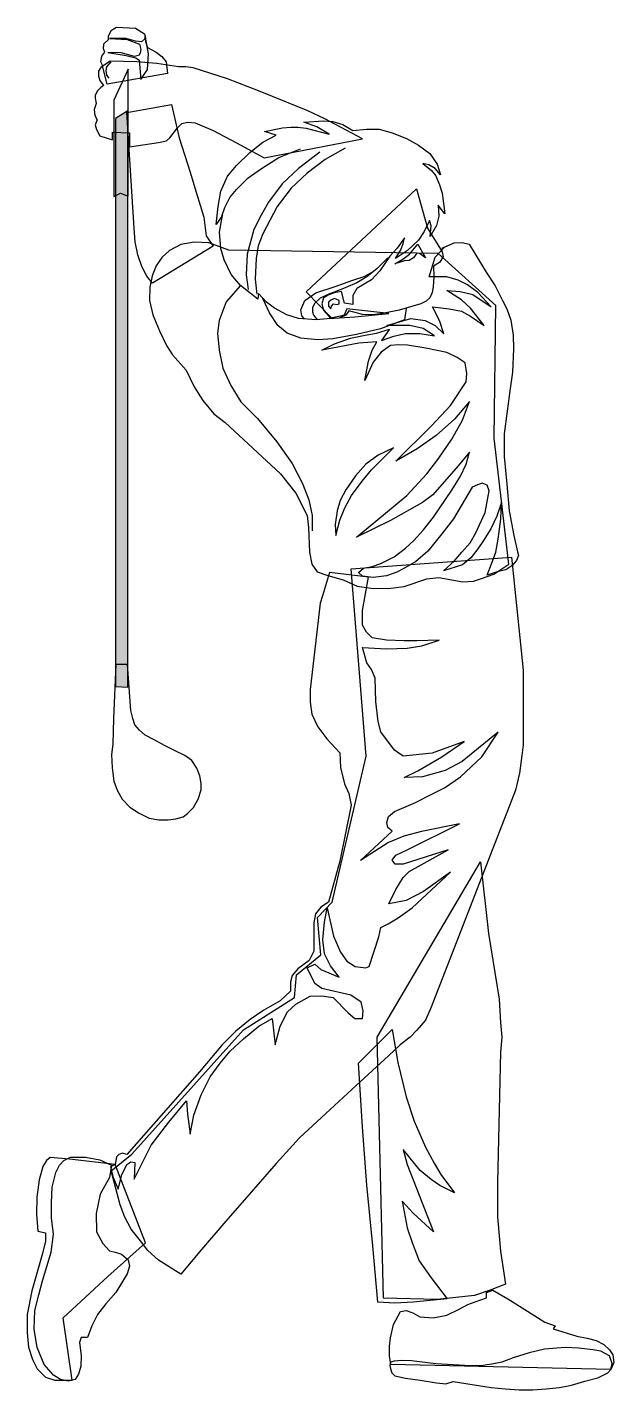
# Model space of a CAD drawing. Extents: x 426 to 507, y 27 to 215.
import ezdxf

# ---------------------------------------------------------------- set-up
doc = ezdxf.new("R2010")
doc.units = 0
doc.header["$MEASUREMENT"] = 0
doc.layers.add('LAYER_1', color=7, linetype='CONTINUOUS')

msp = doc.modelspace()

# ---------------------------------------------------------------- linework, layer by layer
at = {"layer": 'LAYER_1', "linetype": 'CONTINUOUS'}
for points in [[(441.08, 214.42), (442.33, 213.64), (442.49, 213.06), (442.47, 212.57), (442.76, 211.72), (443.94, 211.1), (444.74, 210.49), (445.33, 209.77), (445.51, 208.16), (437.2, 206.67), (436.51, 209.39), (436.32, 209.74), (436.43, 210.52), (436.85, 211.1), (436.69, 211.56), (436.75, 212.25), (437.36, 212.84), (437.36, 213.35), (437.79, 214.12), (438.46, 214.53), (441.08, 214.42)], [(442.44, 213.38), (442.33, 212.87), (441.93, 212.52), (441.08, 212.6), (439.79, 212.97), (437.52, 212.97), (439.93, 212.84), (441.66, 212.2), (441.83, 211.45), (441.74, 211.02), (441.58, 210.68), (440.97, 210.49), (439.13, 211.02), (437.28, 211.05), (439.79, 210.62), (441.13, 210.33), (441.58, 209.98), (441.83, 207.34), (442.76, 208.7), (442.87, 210.84), (442.44, 213.38)], [(472.4, 199.16), (467.22, 201.91), (464.87, 203.01), (461.92, 204.21), (458.08, 205.76), (453.8, 207.42), (449.04, 208.94), (448.03, 209.07), (447.04, 209.07), (444.02, 209.55), (441.29, 209.77), (437.6, 209.85), (436.32, 208.97), (436, 208.48), (436, 207.79), (436.19, 207.2), (436.69, 206.51), (436.32, 206.24), (435.81, 205.7), (435.54, 205.12), (435.54, 204.77), (435.65, 204.02), (435.41, 203.17), (435.49, 202.36), (435.81, 201.78), (435.54, 201.08), (435.73, 200.41), (436.19, 199.56), (437.92, 199), (437.92, 200.04), (440.25, 199.96), (440.25, 198.03), (444.26, 198.65), (445.35, 198.86), (445.81, 199.26), (446.88, 200.68), (447.49, 201.24), (448.29, 201.45), (449.31, 201.35), (451.82, 200.31), (455.03, 198.6), (458.85, 196.51), (472.4, 199.16)], [(437.71, 209.77), (437.09, 209.07), (437.01, 208.56), (437.09, 207.92), (437.44, 207.52)], [(438.11, 204.48), (438.11, 191.19), (439.05, 191.67), (440.09, 191.22), (440.09, 208.73), (438.11, 204.48)], [(438.35, 201.96), (438.35, 123.62), (440.03, 123.54), (440.03, 202.98), (438.35, 201.96)], [(446.07, 203.86), (447.12, 199.26), (448.64, 194.53), (449.42, 191.91), (449.84, 190.58), (450.54, 188.36), (450.86, 185.79), (451.82, 184.35), (443.43, 179.22), (442.65, 180.23), (441.96, 181.54), (441.4, 183.15), (441.05, 184.96), (440.92, 186.81), (439.9, 202.79), (446.07, 203.86)], [(482.53, 194.05), (483.04, 192.82), (483.41, 191.65), (483.76, 188.79), (482.83, 189.99), (482.93, 188.49), (482.64, 187.21), (481.76, 185.69), (481.86, 187.13), (481.65, 187.88), (480.93, 186.38), (480.15, 185.18), (478.6, 183.76), (476.97, 182.64), (477.69, 183.84), (478.02, 184.7), (478.2, 185.47), (477.19, 184.08), (476.2, 182.96), (474.78, 180.93), (473.66, 179.72), (471.65, 178.52), (471.07, 177.53), (471.07, 176.28), (469.94, 176.49), (469.49, 178.09), (468.5, 177.91), (467.75, 177.64), (467.03, 177.24), (466.82, 176.38), (467.03, 175.5), (468.02, 174.35), (466.04, 174.19), (463.58, 174.38), (461.98, 174.89), (460.27, 175.8), (459.15, 176.62), (458.08, 177.83), (457.97, 177.03), (455.56, 178.92), (454.31, 180.42), (453.32, 182.45), (452.89, 184), (452.7, 186.27), (453.1, 188.6), (452.22, 187.32), (452.49, 189.83), (452.89, 191.94), (453.8, 194), (455.03, 195.47), (456.85, 197.26), (458.64, 198.68), (460.51, 199.66), (458.9, 200.17), (461.36, 200.68), (462.51, 200.73), (463.5, 200.73), (464.65, 200.6), (467.83, 199.8), (466.12, 200.79), (464.33, 201.43), (467.03, 201.62), (468.34, 201.51), (469.68, 201.11), (471.07, 200.28), (472.96, 200.49), (474.7, 200.49), (476.49, 199.98), (478.5, 199.18), (480.15, 198.27), (481.68, 197.1), (482.72, 195.63), (483.15, 194.16), (482.43, 195.07), (481.54, 195.57), (480.72, 195.74), (481.94, 194.77), (482.53, 194.05)], [(453, 188.49), (453.4, 189.69), (454.09, 191.03), (455.03, 192.15), (456.63, 193.76), (458.5, 195.07), (460.86, 196.56), (463.85, 197.77)], [(466.52, 197.29), (463.56, 195.07), (461.34, 192.93), (459.44, 190.42), (458.42, 188.63), (457.43, 186.65), (456.5, 183.25), (456.37, 180.39), (456.63, 178.36)], [(470, 197.87), (467.24, 196.3), (464.78, 194.43), (462.59, 192.34), (460.64, 189.83), (458.64, 186.03), (458, 184.38), (457.73, 182.64), (457.59, 179.8), (457.84, 177.72)], [(481.36, 186.81), (483.41, 183.57), (483.52, 182.85), (483.04, 182.08), (482.21, 181.57), (482.27, 180.1), (482.16, 178.74), (482.02, 177.96), (481.7, 177.24), (481.2, 176.76), (480.45, 176.38), (477.48, 175.5), (475.18, 175.07), (473.77, 174.89), (472.4, 174.91), (470.53, 175.42), (470.1, 174.81), (469.2, 174.43), (468.23, 174.38), (464.65, 178.04), (479.86, 192.23), (481.36, 186.81)], [(453.99, 183.79), (451.23, 184.78), (449.18, 184.91), (447.33, 184.59), (445.78, 183.73), (444.74, 182.8), (443.94, 181.62), (443.4, 180.26), (443.08, 178.71), (443.05, 176.84), (443.48, 174.89), (444.42, 172.67), (445.38, 170.66), (446.21, 169.35), (448.08, 167.24), (449.18, 164.94), (450.38, 163.05), (451.9, 161.23), (453.48, 160.05), (461.12, 152.97), (463.23, 150.27), (464.78, 147.22), (464.95, 145.54), (465.11, 142.14), (465.4, 140.51), (466.17, 139.44), (467.64, 138.96), (469.73, 138.32), (471.68, 137.49), (473.61, 137.17), (475.96, 137.15), (478.15, 137.41), (481.3, 138.46), (482.93, 138.64), (486.25, 138.06), (487.74, 138.16), (488.81, 138.51), (490.52, 139.1), (492.61, 140.49), (490.55, 157.86), (490.79, 176.14), (482.83, 183.31), (453.99, 183.79)], [(468.53, 170.88), (470.77, 171.68), (472.78, 172.08), (474.35, 172.37), (476.14, 172.88), (475.02, 171.33), (476.73, 171.95), (478.28, 172.32), (480.34, 172.32), (482.32, 172), (480.8, 172.99), (478.95, 173.39), (475.77, 173.39), (479.06, 174.38), (481.06, 174.08), (482.45, 173.39), (483.63, 172.24), (483.04, 174.08), (482.05, 175.96), (484.35, 175.69), (486.06, 175.39), (487.32, 174.67), (489.19, 173.39), (487.32, 175.8), (486.06, 176.94), (484.06, 178.25), (485.9, 178.09), (487.61, 177.69), (490.18, 175.96), (488.31, 177.96), (486.89, 179.03), (485.61, 179.67), (484.06, 180.1), (481.62, 180.1), (482.45, 182.83), (483.74, 184.19), (485.05, 184.78), (486.14, 184.86), (487.13, 184.64), (489.46, 180.77), (490.71, 178.87), (491.73, 176.84), (492.32, 175.69), (492.85, 174.14), (493.17, 172.05), (493.25, 170.21), (493.12, 166.98), (492.77, 164.73), (491.97, 158.45), (491.97, 155.35), (492.32, 151.53), (492.66, 147.86), (493.28, 144.44), (493.81, 142.2), (493.95, 141.69), (493.65, 141), (493.01, 140.27), (492.18, 139.74), (491.11, 139.47), (489.59, 138.99), (490.2, 140.54), (490.82, 142.17), (491.11, 143.94), (491.51, 146.72), (491.57, 149.01), (490.93, 147.12), (490.1, 145.38), (489.08, 143.77), (488.33, 142.63), (487.37, 141.37), (486.22, 140.43), (483.57, 139.58), (485.07, 140.91), (486.09, 142.17), (487.24, 143.45), (488.04, 144.82), (489.35, 147.62), (489.86, 150.59), (489.62, 151.37), (488.92, 151.66), (488.25, 151.45), (487.56, 151.1), (484.96, 146.77), (483.36, 144.66), (481.41, 142.28), (479.7, 140.83), (478.02, 139.85), (477.16, 139.39), (475.74, 138.88), (473.9, 138.64), (472.4, 138.83), (471.87, 139.34), (472.56, 139.93), (473.74, 140.19), (474.94, 140.57), (476.79, 141.5), (478.36, 142.71), (479.51, 143.75), (480.82, 145.22), (482.21, 146.96), (484.75, 150.7), (485.95, 152.62), (486.7, 154.31), (487.16, 155.94), (485.61, 154.04), (482.13, 150.08), (480.69, 148.99), (476.28, 146.5), (471.6, 144.23), (478.52, 149.98), (481.3, 152.97), (482.93, 155.13), (484.75, 157.75), (486.19, 160.37), (487.16, 162.91), (485.1, 160.51), (482.56, 158.26), (479.97, 156.39), (477.03, 154.71), (481.92, 159.57), (484.56, 162.38), (486.7, 165.64), (486.81, 166.81), (486.57, 168.28), (485.47, 168.98), (484.06, 169.67), (481.14, 170.29), (478.6, 170.69), (477.35, 170.74), (476.25, 170.64), (474.97, 169.73), (473.9, 168.37), (472.75, 165.83), (473.23, 168.5), (473.74, 170), (474.38, 171.14), (471.92, 170.98), (469.25, 170.48), (466.82, 170.02), (468.53, 170.88)], [(480.02, 184.64), (481.09, 182.72), (480.29, 183.31), (479.89, 183.39), (479.46, 182.75), (478.84, 182.37), (478.18, 182.34), (476.87, 181.92), (477.99, 182.56), (478.87, 183.25), (480.02, 184.64)], [(483.36, 184.08), (485.05, 184.78), (486.14, 184.86), (487.13, 184.64), (489.46, 180.77), (490.71, 178.87), (491.73, 176.84), (492.32, 175.69), (492.85, 174.14), (493.17, 172.05), (493.25, 170.21), (493.12, 166.98), (492.77, 164.73), (491.97, 158.45), (491.97, 155.35), (492.32, 151.53), (492.66, 147.86), (493.28, 144.44), (493.81, 142.2), (493.95, 141.69), (493.65, 141), (493.01, 140.27), (492.18, 139.74), (491.11, 139.47), (489.59, 138.99)], [(475.9, 182.75), (474.41, 181.27), (473.02, 180.1), (471.65, 179.3), (470.1, 178.63), (468.85, 178.12), (467.86, 177.75), (466.58, 177.19), (465.77, 176.46), (465.51, 175.85), (465.51, 175.31), (465.64, 174.83), (466.12, 174.3)], [(464.38, 174.35), (464.04, 174.75), (463.9, 175.56), (464.46, 176.86), (465.99, 177.91), (468.66, 178.79), (471.07, 179.64), (472.62, 180.18), (473.95, 180.9)], [(455.56, 178.9), (453.59, 176.65), (452.65, 174.08), (452.41, 172.35), (452.65, 170.02), (453.13, 167.54), (454.23, 165.13), (455.64, 162.89), (457.92, 160.59), (460.59, 157.38), (462.7, 154.39), (464.14, 151.63), (465, 149.36), (465.48, 147.2), (465.48, 145.08)], [(478.44, 175.77), (478.2, 174.19), (474.89, 172.96), (471.6, 172.16), (468.34, 171.55), (466.25, 171.41), (463.88, 171.68), (462.01, 172.35), (460.75, 173.42), (459.6, 175.15), (458.66, 177.13)], [(468.53, 177.13), (468.02, 176.92), (467.73, 176.62), (467.73, 176.09), (468.02, 175.69), (468.13, 176.09), (468.42, 176.38), (468.93, 176.28), (469.17, 176.38), (469.17, 176.84), (468.53, 177.13)], [(467.83, 174.35), (471.33, 174.59), (476.06, 175.07), (470.24, 175.69), (469.89, 174.83), (469.36, 174.67), (467.83, 174.35)], [(474.59, 155.51), (472.88, 154.31), (471.44, 152.7), (470.13, 150.75), (469.33, 149.28), (468.93, 147.86), (468.66, 145.99), (468.74, 144.44), (469.28, 146.55), (469.97, 148.27), (470.91, 149.95), (472.38, 151.93), (473.66, 153.5), (475.24, 155.11), (476.68, 156.55), (474.59, 155.51)], [(492.98, 141.45), (494.56, 125.87), (494.56, 115.58), (494.37, 114.13), (494.05, 111.7), (493.52, 109.35), (481.89, 79.44), (481.09, 77.62), (479.91, 76.26), (478.98, 75.3), (477.59, 74.25), (476.01, 72.73), (471.55, 68.64), (467.35, 64.77), (463.74, 61.42), (460.51, 57.87), (457.03, 53.94), (453.56, 49.93), (450.22, 46.03), (447.36, 42.63), (444.28, 44.56), (442.79, 45.87), (441.77, 47.2), (440.49, 48.84), (439.63, 50.47), (438.97, 52.18), (437.74, 56.85), (440.57, 59.15), (455.99, 76.29), (463.05, 80.75), (463.31, 83.88), (466.68, 86.63), (466.2, 91.79), (468.23, 93.9), (472.91, 114.03), (470.85, 139.85), (492.98, 141.45)], [(467.86, 139.34), (466.9, 136.13), (466.58, 135.11), (465.19, 123.22), (465.19, 121.46), (465.4, 119.8), (466.25, 118.09), (467.48, 116.43), (469.28, 114.51), (469.36, 112.48), (469.92, 110.23), (470.53, 108.89), (470.85, 107.29), (469.28, 99.57), (467.7, 93.9), (466.68, 93.2), (465.93, 92.3), (465.69, 91.04), (465.69, 87.16), (465.05, 85.88), (463.48, 84.71), (462.7, 83.8), (462.46, 82.91), (462.46, 81.63), (461.04, 80.32), (458.82, 79.01), (456.9, 77.73), (454.92, 76.13), (453.05, 74.25), (449.92, 70.49), (439.9, 59.1), (439.29, 59.31), (438.78, 59.13), (438.46, 58.78), (438.3, 57.74), (437.66, 57.42), (438.03, 55.95), (438.7, 54.34), (439.21, 56.32), (439.9, 57.74), (440.46, 58.11), (441, 58.03), (440.92, 55.7), (443.24, 60.38), (445.7, 63.59), (448.13, 66.5), (448.29, 64.66), (448.64, 61.91), (449.15, 64.53), (450.14, 67.36), (451.39, 69.84), (452.76, 71.71), (454.17, 73.37), (455.99, 75.08), (458.13, 76.79), (459.97, 77.84), (460.37, 74.23), (461.04, 76.82), (462.06, 78.8), (463.21, 79.84), (465.19, 80.96), (466.82, 80.99), (468.37, 80.75), (470.42, 78.66), (471.36, 77.84), (472.4, 77.84), (472.48, 78.9), (472.24, 80.11), (470.8, 81.1), (466.82, 82.01), (465.83, 82.67), (464.78, 84.84), (465.83, 85.35), (466.66, 84.6), (469.17, 83.56), (467.99, 85.11), (467.19, 86.76), (466.92, 88.69), (467.19, 91.15), (467.54, 93.12), (468.39, 89.22), (469.38, 87), (470.24, 85.77), (471.39, 85.03), (472.88, 84.87), (473.34, 85.03), (474.67, 89.12), (474.94, 90.4), (475.93, 90.93), (477.32, 91.76), (479.27, 93.12), (484.56, 98.02), (480.82, 95.37), (478.42, 94.14), (476.06, 93.69), (477.03, 95.64), (478.02, 97.32), (478.84, 98.15), (484.24, 101.12), (478.02, 99.14), (476.92, 99.14), (476.49, 99.7), (477.03, 100.37), (478.55, 101.12), (485.77, 104.72), (480.53, 103.66), (478.1, 102.99), (475.98, 102.13), (472.14, 99.65), (476.52, 103.68), (475.9, 104.19), (475.77, 104.88), (476.01, 105.71), (476.81, 106.41), (479.7, 107.66), (481.81, 108.71), (483.71, 109.67), (485.93, 111.19), (488.87, 113.95), (491.14, 117.34), (486.14, 113.28), (483.82, 112.07), (480.69, 111.19), (478.15, 111.11), (480.02, 111.99), (483.36, 113.95), (486.43, 116.03), (482.02, 114.45), (478.02, 114.03), (476.84, 114.85), (474.94, 117.39), (474.57, 118.81), (474.27, 121.56), (474.14, 124.77), (473.63, 125.97), (473.02, 126.91), (472.4, 128.99), (475.74, 128.81), (478.55, 128.91), (480.58, 129.23), (482.99, 130.01), (479.89, 129.93), (478.15, 129.93), (475.74, 130.01), (473.74, 130.33), (472.94, 131.13), (472.4, 132.09), (472.4, 134.13), (473.23, 138.7), (467.86, 139.34)], [(438.4, 126.67), (438.06, 119.21), (437.95, 115.68), (437.79, 114.24), (437.87, 112.42), (438.11, 110.6), (438.56, 109.35), (439.26, 108.12), (440.3, 107.02), (441.58, 106.19), (442.97, 105.5), (444.31, 105.23), (445.59, 105.23), (446.66, 105.39), (447.65, 105.66), (448.29, 106.11), (449.1, 106.94), (449.76, 108.09), (450.16, 109.4), (450.16, 110.28), (449.95, 111.33), (449.55, 112.37), (448.85, 113.41), (447.89, 114.13), (446.56, 114.77), (445.09, 115.52), (443.78, 116.22), (442.44, 116.94), (441.66, 117.63), (441, 118.33), (440.73, 119.21), (440.46, 120.31), (439.98, 126.67), (438.4, 126.67)], [(488.68, 99.46), (489.8, 89.57), (491.25, 80.54), (491.46, 77.33), (491.65, 75.3), (491.46, 73.24), (491.01, 55.25), (491.01, 50.52), (491.46, 45.79), (492.15, 41.22), (490.04, 40.39), (487.88, 39.69), (482.69, 39.11), (475.29, 39.29), (474.43, 75.3), (488.68, 99.46)], [(476.52, 76.34), (477.29, 71.8), (478.42, 67.06), (479.54, 63.7), (481.09, 60.11), (482.29, 57.9), (483.23, 56.35), (485.1, 53.83), (483.09, 54.82), (481.89, 55.68), (480.37, 56.91), (478.02, 59.82), (478.55, 57.74), (482.19, 48.46), (479.38, 51.03), (477.86, 52.66), (478.55, 49), (479.27, 46.99), (480.21, 44.45), (481.89, 42.13), (484.11, 39.19), (479.38, 38.76), (476.87, 38.6), (474.51, 38.76), (473.85, 46.54), (472.99, 54.9), (472.4, 62.92), (471.87, 71.71), (476.52, 76.34)], [(431.99, 58.48), (429.34, 58.72), (428.84, 58.3), (428.3, 57.47), (427.79, 55.62), (427.5, 53.25), (427.42, 50.89), (427.63, 48.54), (428.7, 48.33), (428.7, 47.15), (428.27, 45.44), (426.8, 40.31), (426.16, 37.07), (426.16, 34.59), (426.35, 32.56), (426.91, 30.85), (427.53, 29.54), (428.7, 28.39), (429.98, 27.99), (432.34, 27.99), (431.11, 36.59), (437.28, 42.29), (442.47, 46.91), (438.3, 57.74), (431.99, 58.48)], [(437.52, 55.95), (436.21, 53.65), (435.65, 51), (435.7, 48.46), (436.59, 46.86), (437.52, 45.82), (438.27, 45.65), (439.18, 45.39), (440.09, 44.59), (440.25, 43.73), (439.93, 42.66), (439.31, 41.59), (438.4, 40.07), (436.99, 38.54), (435.86, 37.05), (435.09, 35.5), (434.47, 33.89), (433.59, 33.89), (433.35, 33.17), (433.59, 31.38), (433.57, 29.94), (433.22, 28.82), (432.79, 28.09), (431.8, 27.85), (430.76, 28.09), (429.77, 28.68), (428.49, 30.15), (427.53, 32.48), (427.1, 35.04), (427.2, 37.61), (427.74, 39.75), (428.27, 41.7), (429.45, 45.65), (429.77, 48.14), (429.5, 50.39), (429.5, 52.47), (429.61, 54.61), (430.12, 56.61), (430.6, 57.63), (431.21, 58.3), (432.15, 58.75), (434.18, 58.75), (436.16, 58.38), (437.79, 57.63), (437.52, 55.95)], [(477.67, 37.45), (478.44, 37.61), (479.35, 37.26), (480.34, 36.73), (482.16, 36.57), (484.06, 36.94), (485.74, 37.77), (486.92, 38.44), (487.96, 38.81), (489.51, 39.37), (489.51, 40.1), (490.39, 40.42), (492.45, 39.19), (495.18, 37.5), (497.55, 36.01), (499, 35.5), (498.7, 35.07), (501.96, 34.05), (503.41, 33.81), (504.66, 33.49), (505.71, 32.93), (506.48, 32.16), (506.96, 31.49), (507.07, 30.45), (506.67, 29.48), (476.33, 30.15), (476.14, 31.35), (476.14, 32.64), (476.25, 33.84), (476.68, 35.66), (477.67, 37.45)], [(506.48, 31.35), (505.28, 32), (504.16, 32.18), (502.26, 32.4), (500.36, 32.5), (497.53, 32.29), (495.39, 31.78), (493.17, 31.06), (491.62, 30.5), (490.23, 30.21), (488.71, 29.99), (486.52, 30.02), (482.51, 30.26), (479.16, 30.66), (477.77, 30.69), (476.76, 30.61), (476.28, 30.5), (476.2, 30.02), (476.3, 29.43), (476.47, 29), (476.87, 28.6), (478.34, 28.28), (480.37, 27.99), (482.64, 27.64), (483.92, 27.48), (484.91, 27.8), (490.18, 26.97), (492.07, 26.81), (494, 26.68), (495.9, 26.68), (497.74, 26.81), (499.59, 26.97), (501.24, 27.32), (503.06, 27.85), (504.85, 28.31), (506.27, 29.03), (506.67, 29.48), (506.86, 30.31), (506.48, 31.35)]]:
    msp.add_lwpolyline(points, dxfattribs=at)
at = {"layer": 'LAYER_1'}
msp.add_solid([(438.35, 201.96), (438.35, 123.62), (440.03, 202.98), (440.03, 123.54)], dxfattribs=at)

doc.saveas('drawing.dxf')
